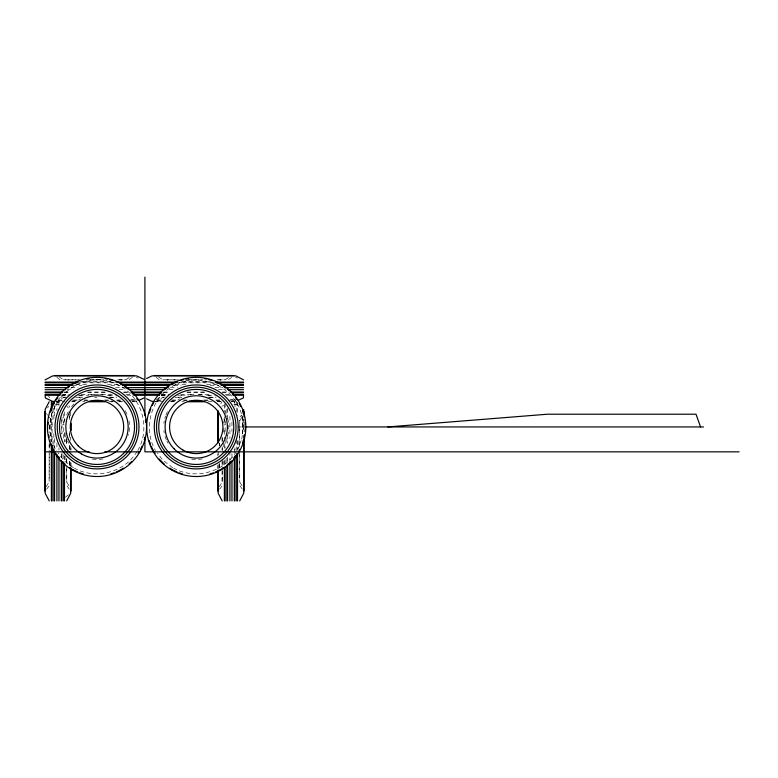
<?xml version="1.0" encoding="UTF-8"?>
<svg xmlns="http://www.w3.org/2000/svg" width="778" height="778" viewBox="0 0 778 778"><rect width="100%" height="100%" fill="white"/><g stroke="black" fill="none" stroke-linecap="round" stroke-linejoin="round"><path stroke-width="0.58" stroke-dasharray="3.89 2.92" d="M241.773 439.132L243.378 426.937L241.773 414.742M52.107 424.516L49.559 425.041M49.199 478.169L49.218 451.337M46.194 486.775L49.199 481.854M63.757 422.668L65.119 418.768L65.119 419.877M225.124 424.516L224.579 425.109M222.207 478.169L222.751 477.575M219.202 486.775L222.109 482.496L222.236 470.204M239.682 420.82L242.036 416.823M239.663 446.737L239.682 424.516M137.803 450.491C150.553 428.736 142.481 398.599 120.561 386.131M237.066 450.491L241.345 440.163M220.796 403.908L221.691 401.944M46.583 489.168L50.745 483.916M219.591 489.168L223.763 483.916M120.95 380.277L121.475 379.917M220.281 380.277L220.816 379.917M137.123 451.386C124.791 472.372 95.655 480.182 74.474 468.171M236.386 451.386C224.054 472.372 194.908 480.182 173.737 468.171M47.458 407.915L48.839 406.379M68.415 494.769L65.216 497.473M240.042 416.814L241.423 415.287M65.974 394.475L62.075 395.837L58.603 399.133M165.315 394.475L161.416 395.837L156.154 399.999M129.177 379.557L132.484 377.301M228.508 379.557L231.815 377.301M129.167 377.563L125.803 379.81L117.439 379.917M228.499 377.563L225.143 379.81L216.78 379.917M221.856 406.379L223.665 405.212M65.177 397.393L62.901 397.782L57.134 401.409M164.508 397.393C160.54 397.101 158.401 402.158 154.248 401.759M129.07 400.3L136.296 399.999L131.19 399.999M133.038 401.759L136.617 401.409L132.046 401.409M228.401 400.3L235.637 399.999L230.055 399.999M59.216 376.912L63.495 379.81L79.074 379.81M90.044 379.81L102.715 379.81M117.672 379.81L125.803 379.81M158.556 376.912L162.835 379.81L178.415 379.81M188.227 379.81L202.056 379.81M217.013 379.81L225.143 379.81M79.395 379.917L63.495 379.81M86.747 379.917L103.746 379.917M177.676 379.917L162.835 379.81M186.088 379.917L203.087 379.917M79.482 381.463L110.933 381.463M182.188 381.463L210.274 381.463M81.816 382.095L111.069 382.095M181.313 382.095L210.41 382.095M76.789 382.825L116.817 382.825M176.129 382.825L216.158 382.825M75.836 384.575L86.582 384.575M107.481 384.575L119.442 384.575M175.176 384.575L185.923 384.575M206.666 384.575L217.577 384.575M72.529 385.305L81.982 385.305M110.865 385.305L119.442 385.305M173.98 385.305L181.313 385.305M210.206 385.305L218.774 385.305M71.061 387.629L78.228 387.629M115.591 387.629L124.003 387.629M170.392 387.629L177.569 387.629M214.923 387.629L222.975 387.629M66.791 389.671L73.716 389.671M119.131 389.671L125.89 389.671M169.196 389.671L173.047 389.671M218.472 389.671L225.62 389.671M64.156 392.005L70.166 392.005M87.651 392.005L107.481 392.005M123.634 392.005L129.702 392.005M163.497 392.005L169.507 392.005M186.992 392.005L206.822 392.005M222.197 392.005L229.043 392.005M64.156 392.725L70.166 392.725M87.651 392.725L107.481 392.725M123.634 392.725L129.702 392.725M163.497 392.725L169.507 392.725M186.992 392.725L206.822 392.725M222.197 392.725L229.043 392.725M61.88 394.475L69.864 394.475M81.233 394.475L112.265 394.475M125.89 394.475L131.492 394.475M161.211 394.475L169.196 394.475M180.574 394.475L193.985 394.504M198.225 394.475L211.606 394.475M225.231 394.475L231.941 394.475M60.733 395.205L69.038 395.205M79.424 395.205L88.887 395.205M107.325 395.205L113.462 395.205M127.018 395.205L132.61 395.205M161.211 395.205L168.379 395.205M181.157 395.205L188.227 395.205M206.666 395.205L212.802 395.205M226.359 395.205L231.941 395.205M62.075 395.837L66.441 395.837M78.364 395.837L85.094 395.837M108.696 395.837L117.682 395.837M161.416 395.837L165.782 395.837M177.705 395.837L183.316 395.837M208.027 395.837L217.023 395.837M75.68 397.393L82.546 397.393M94.653 397.393L96.91 397.393M109.173 397.393L116.817 397.393M175.021 397.393L181.887 397.393M208.514 397.393L216.158 397.393M63.495 397.49L67.667 397.49M79.074 397.49L82.293 397.49M110.223 397.49L116.681 397.49M162.835 397.49L163.895 397.49M178.415 397.49L181.634 397.49M209.564 397.49L216.021 397.49M58.107 399.999L61.89 399.999M73.492 399.999L78.286 399.999M83.868 399.999L87.467 399.999M104.447 399.999L112.421 399.999M116.554 399.999L121.397 399.999M157.448 399.999L161.231 399.999M171.714 399.999L177.355 399.999M183.209 399.999L188.004 399.999M203.778 399.999L209.486 399.999M215.895 399.999L220.738 399.999M58.253 400.3L62.337 400.3M72.432 400.3L78.374 400.3M84.364 400.3L87.797 400.3M104.933 400.3L109.727 400.3M116.875 400.3L120.395 400.3M156.592 400.3L161.678 400.3M171.763 400.3L176.518 400.3M183.705 400.3L187.128 400.3M204.274 400.3L209.068 400.3M216.206 400.3L219.736 400.3M55.16 401.409L64.973 401.409M71.459 401.409L77.041 401.409M82.682 401.409L84.938 401.409M108.881 401.409L113.403 401.409M117.809 401.409L121.174 401.409M153.451 401.409L163.205 401.409M170.79 401.409L176.382 401.409M182.023 401.409L184.279 401.409M208.222 401.409L212.744 401.409M217.15 401.409L220.514 401.409M231.387 401.409L235.958 401.409L231.504 401.409M56.269 401.759L61.287 401.759M72.432 401.759L74.776 401.759M110.923 401.759L114.522 401.759M119.219 401.759L122.749 401.759M155.6 401.759L159.578 401.759M170.596 401.759L174.116 401.759M217.383 401.759L222.09 401.759M231.961 401.759L234.295 401.759L234.295 404.045M56.911 402.382L58.953 402.382M234.295 402.382L235.024 402.382M236.775 402.382L237.504 402.382L237.504 415.608M55.024 404.22L59.682 404.22M237.591 426.937L244.496 426.937M233.857 404.22L238.224 405.212M167.163 379.917L167.688 380.277M233.731 400.3L230.045 399.133M67.822 379.917L68.357 380.277M134.39 400.3L130.704 399.133M132.163 401.409L134.39 401.759M66.13 477.575L66.675 478.169M119.53 385.703C78.996 362.645 32.462 410.473 56.191 450.491M235.637 377.301L237.416 378.166M156.154 377.301L161.416 381.463M136.296 377.301L138.076 378.166M56.823 377.301L62.075 381.463M239.323 477.634L239.682 478.169M64.127 425.041L63.757 424.516M172.697 467.743L162.942 460.255L157.496 453.156M73.443 467.743L63.679 460.255L58.233 453.156M48.839 416.814L50.745 418.768L52.107 422.668M240.042 485.861L242.298 489.168M67.025 406.379L68.415 407.915M67.025 485.861L69.291 489.168M242.036 485.851L239.682 481.854M69.018 485.851L66.675 481.854L66.675 468.706M48.518 395.934L49.695 397.743M46.583 413.507L47.458 415.287M68.872 405.601L69.68 407.293M241.345 413.711C233.828 385.246 197.836 370.999 172.697 386.131C150.786 398.599 142.705 428.736 155.454 450.491M225.124 422.668L223.763 418.768L223.763 423.135M244.049 419.031L244.049 421.131M244.049 424.418L244.049 431.469M243.709 418.856L243.709 430.36M242.6 416.92L242.6 433.871M242.298 416.376L242.298 433.861M239.78 420.188L239.682 446.825M239.682 452.465L239.78 482.496M239.663 454.79L239.663 478.013M238.136 440.669L238.136 448.935M237.504 440.844L237.504 449.032M236.775 411.786L236.775 401.759L235.024 401.759L235.024 406.982M236.775 439.823L236.794 451.337M235.024 447.836L235.024 450.19M234.295 449.003L234.295 454.799M231.961 421.987L231.961 431.586M231.961 453.642L231.961 458.339M229.928 416.288L229.928 438.666M229.928 451.337L229.928 460.673M227.594 408.401L227.594 419.702M227.594 434.921L227.594 443.275M227.594 457.104L227.594 461.84M226.865 408.936L226.865 416.716M226.865 438.51L226.865 444.433M226.865 458.252L226.865 463.007M225.124 403.451L225.124 411.786M225.124 420.849L225.124 432.762M225.124 439.823L225.124 448.157M225.124 459.506L225.124 464.758M224.395 404.443L224.395 408.936M224.395 416.716L224.395 423.475M224.395 430.399L224.395 438.666M224.395 444.345L224.395 451.337M224.395 460.557L224.395 466.372M223.763 428.308L223.763 435.058M223.763 442.906L223.763 448.935M223.763 460.897L223.763 465.38M222.207 437.129L222.207 442.39M222.207 446.825L222.236 451.337M222.207 460.294L222.207 469.202M222.109 437.907L222.109 442.205M222.109 447.885L222.109 450.19M222.109 461.549L222.109 466.917M222.109 471.215L222.109 482.496M219.591 442.954L219.591 445.901M219.591 463.416L219.591 467.977M219.299 443.343L219.299 445.629M219.299 464.019L219.299 467.617M218.19 451.337L218.19 454.984M218.19 464.447L218.19 468.969M217.84 453.623L217.84 455.908M217.84 465.225L217.84 468.813M71.041 447.914L71.041 450.199M71.041 462.822L71.041 466.421M70.691 411.854L70.691 417.222M70.691 437.1L70.691 440.474M70.691 446.484L70.691 450.131M70.691 462.181L70.691 466.703M69.582 413.945L69.582 420.081M69.582 431.469L69.582 437.46M69.582 445.629L69.582 450.199M69.582 461.626L69.582 466.421M69.291 416.376L69.291 419.682M69.291 433.57L69.291 438.131M69.291 445.356L69.291 451.337M69.291 461.13L69.291 465.691M66.772 440.056L66.772 445.58M66.772 459.399L66.772 463.698M66.772 466.917L66.772 482.496M66.645 439.074L66.675 445.697M66.645 458.242L66.675 463.678M65.119 432.801L65.119 441.787M65.119 456.161L65.119 459.769M64.486 411.786L64.486 421.229M64.486 432.529L64.486 442.011M64.486 455.947L64.486 460.673M63.757 414.032L63.757 440.085M63.786 454.79L63.786 463.6M62.016 417.426L62.016 433.949M62.016 453.642L62.016 459.506M61.287 419.702L61.287 433.949M61.287 453.642L61.287 459.506M58.953 401.759L58.953 405.999M58.953 447.836L58.953 450.19M56.911 401.759L56.911 410.658M56.911 443.178L56.911 450.19M54.586 405.435L54.586 415.608M54.586 438.51L54.586 447.885M53.857 408.401L53.857 420.101M53.857 433.725L53.857 450.19M52.107 408.936L52.087 444.442M51.377 412.904L51.377 442.011M50.745 418.768L50.745 442.906M49.218 425.576L49.218 430.36M49.218 444.442L49.218 450.19M49.199 424.914L49.199 432.374M49.199 443.441L49.102 482.496M129.002 420.869A32.569 32.569 0 0 1 128.458 435.369M103.066 458.932A32.569 32.569 0 0 1 90.938 458.932M68.795 443.217A32.569 32.569 0 0 1 67.657 441.077M67.151 439.959A32.569 32.569 0 0 1 65.877 436.526M66.675 415.044A32.569 32.569 0 0 1 68.211 411.708M71.537 406.622A32.569 32.569 0 0 1 73.968 403.908M78.656 400.018A32.569 32.569 0 0 1 80.718 398.725M90.938 394.932A32.569 32.569 0 0 1 95.791 394.388M99.428 394.456A32.569 32.569 0 0 1 103.066 394.932M125.209 410.648A32.569 32.569 0 0 1 127.748 416.181M227.721 418.506A32.569 32.569 0 0 1 227.721 435.369M202.329 458.932A32.569 32.569 0 0 1 190.192 458.932M168.048 443.217A32.569 32.569 0 0 1 166.92 441.077M166.404 439.959A32.569 32.569 0 0 1 164.8 435.369M164.255 432.996A32.569 32.569 0 0 1 163.895 430.574M163.895 423.29A32.569 32.569 0 0 1 164.255 420.869M164.8 418.506A32.569 32.569 0 0 1 165.51 416.181M165.938 415.044A32.569 32.569 0 0 1 167.464 411.708M177.919 400.018A32.569 32.569 0 0 1 179.971 398.725M190.192 394.932A32.569 32.569 0 0 1 195.054 394.388M198.682 394.456A32.569 32.569 0 0 1 202.329 394.932M224.463 410.648A32.569 32.569 0 0 1 227.011 416.181"/><path stroke-width="1.17" d="M45.075 379.917L52.68 375.891L136.617 375.891L143.92 379.285M143.92 398.015L138.698 400.388M146.556 378.507L152.021 375.891L235.958 375.891L243.563 379.917M238.029 400.388L243.388 397.908L243.563 395.205L233.06 395.205M49.199 401.759L45.173 409.374L45.173 493.31L49.199 500.915M66.675 500.915L70.691 493.31L70.691 467.821M239.682 500.915L243.709 493.31L243.709 440.474M387.862 426.937L547.488 414.217L696.009 414.217L700.57 426.937M54.907 375.541L134.39 375.541M154.248 375.541L233.731 375.541M45.075 382.095L78.228 382.095M115.854 382.095L144.231 382.095M144.416 382.095L177.569 382.095M215.195 382.095L243.563 382.095M45.075 382.825L77.032 382.825M119.131 382.825L144.231 382.825M144.416 382.825L175.41 382.825M216.109 382.825L243.563 382.825M45.075 384.575L72.529 384.575M120.58 384.575L144.231 384.575M144.416 384.575L172.784 384.575M221.059 384.575L243.563 384.575M45.075 385.305L72.529 385.305M122.516 385.305L144.231 385.305M144.416 385.305L169.507 385.305M221.059 385.305L243.563 385.305M45.075 387.629L68.717 387.629M125.141 387.629L144.231 387.629M144.416 387.629L168.058 387.629M224.482 387.629L243.563 387.629M45.075 389.671L65.663 389.671M129.274 389.671L144.231 389.671M144.416 389.671L165.004 389.671M228.615 389.671L243.563 389.671M45.075 392.005L63.018 392.005M130.83 392.005L144.231 392.005M144.416 392.005L161.62 392.005M230.171 392.005L243.563 392.005M45.075 392.725L62.279 392.725M131.492 392.725L144.231 392.725M144.416 392.725L161.62 392.725M231.299 392.725L243.563 392.725M45.075 394.475L60.032 394.475M133.087 394.475L144.231 394.475M144.416 394.475L159.364 394.475M232.418 394.475L243.563 394.475M60.032 395.205L45.075 395.205L45.377 398.015L52.68 401.409L54.11 401.409M133.719 395.205L144.231 395.205M144.416 395.205L159.364 395.205M88.585 401.409L104.359 401.409M153.451 401.409L152.021 401.409L146.556 398.793M189.132 401.409L203.7 401.409M88.935 401.759L104.933 401.759M188.276 401.759L204.274 401.759M245.488 426.937L703.497 426.937M44.823 451.843L89.217 451.843M104.777 451.843L139.846 451.843M739.1 451.843L144.912 451.843L144.912 437.285M222.207 500.915L218.19 493.31L218.19 470.077M244.049 411.601L244.049 416.92M244.049 435.067L244.049 491.083M243.709 409.374L243.709 413.945M237.504 453.642L237.504 500.915M236.775 453.642L236.775 500.915M235.024 456.005L235.024 500.915M234.295 457.104L234.295 500.915M231.961 460.673L231.961 500.915M229.928 461.704L229.928 500.915M227.594 464.174L227.594 500.915M226.865 465.195L226.865 500.915M225.124 466.567L225.124 500.915M224.395 467.559L224.395 500.915M218.19 410.803L218.19 442.896M217.84 411.601L217.84 441.058M217.84 471.215L217.84 491.083M144.912 277.085L144.912 415.433M71.041 423.242L71.041 430.292M71.041 468.813L71.041 491.083M70.691 423.835L70.691 430.36M64.486 464.009L64.486 500.915M63.757 464.009L63.757 500.915M62.016 461.704L62.016 500.915M61.287 460.673L61.287 500.915M58.953 457.104L58.953 500.915M56.911 454.838L56.911 500.915M54.586 451.337L54.586 500.915M53.857 401.759L53.857 403.451M53.857 449.003L53.857 500.915M52.107 401.759L52.107 408.401M52.107 445.512L52.107 500.915M51.377 401.759L51.377 410.658M51.377 444.345L51.377 500.915M44.823 411.601L44.823 491.083M144.844 437.353A48.965 48.965 0 0 1 144.29 439.609M142.004 446.212A48.965 48.965 0 0 1 140.517 449.383M139.398 451.415A48.965 48.965 0 0 1 138.202 453.399M131.618 461.558A48.965 48.965 0 0 1 129.07 463.931M123.459 468.132A48.965 48.965 0 0 1 116.282 471.945M114.103 472.81A48.965 48.965 0 0 1 110.787 473.919M83.217 473.919A48.965 48.965 0 0 1 79.901 472.81M77.722 471.945A48.965 48.965 0 0 1 72.519 469.338M71.527 468.745A48.965 48.965 0 0 1 69.563 467.49M64.924 463.931A48.965 48.965 0 0 1 62.376 461.558M59.254 458.116A48.965 48.965 0 0 1 55.802 453.399M51.99 446.212A48.965 48.965 0 0 1 51.124 444.034M49.16 437.353A48.965 48.965 0 0 1 48.713 435.067M48.09 424.623A48.965 48.965 0 0 1 48.255 422.289M50.356 412.039A48.965 48.965 0 0 1 51.543 408.742M52.466 406.583A48.965 48.965 0 0 1 54.032 403.461M55.802 400.476A48.965 48.965 0 0 1 57.805 397.597M67.657 387.736A48.965 48.965 0 0 1 69.563 386.384M73.531 383.962A48.965 48.965 0 0 1 76.652 382.397M86.582 379.09A48.965 48.965 0 0 1 88.867 378.653M105.127 378.653A48.965 48.965 0 0 1 107.422 379.09M109.669 379.645A48.965 48.965 0 0 1 113.005 380.666M124.431 386.384A48.965 48.965 0 0 1 128.185 389.185M131.618 392.316A48.965 48.965 0 0 1 133.223 393.989M136.889 398.54A48.965 48.965 0 0 1 138.202 400.476M145.467 419.964A48.965 48.965 0 0 1 145.739 422.289M245.167 429.252A48.965 48.965 0 0 1 245.002 431.576M244.545 435.067A48.965 48.965 0 0 1 244.097 437.353M243.553 439.609A48.965 48.965 0 0 1 242.532 442.935M239.77 449.383A48.965 48.965 0 0 1 238.661 451.415M236.813 454.371A48.965 48.965 0 0 1 234.013 458.116M230.881 461.558A48.965 48.965 0 0 1 228.333 463.931M223.694 467.49A48.965 48.965 0 0 1 221.74 468.745M220.738 469.338A48.965 48.965 0 0 1 215.535 471.945M213.367 472.81A48.965 48.965 0 0 1 210.041 473.919M182.48 473.919A48.965 48.965 0 0 1 179.154 472.81M176.985 471.945A48.965 48.965 0 0 1 169.798 468.132M164.187 463.931A48.965 48.965 0 0 1 159.266 459.01M155.065 453.399A48.965 48.965 0 0 1 151.253 446.212M150.378 444.034A48.965 48.965 0 0 1 149.279 440.718M149.279 413.147A48.965 48.965 0 0 1 150.806 408.742M152.225 405.533A48.965 48.965 0 0 1 153.859 402.45M159.266 394.864A48.965 48.965 0 0 1 161.639 392.316M165.082 389.185A48.965 48.965 0 0 1 168.826 386.384M171.782 384.536A48.965 48.965 0 0 1 173.815 383.418M180.263 380.666A48.965 48.965 0 0 1 183.589 379.645M185.835 379.09A48.965 48.965 0 0 1 188.13 378.653M204.39 378.653A48.965 48.965 0 0 1 206.685 379.09M208.932 379.645A48.965 48.965 0 0 1 212.258 380.666M216.605 382.397A48.965 48.965 0 0 1 219.736 383.962M223.694 386.384A48.965 48.965 0 0 1 225.601 387.736M227.439 389.185A48.965 48.965 0 0 1 229.209 390.712M232.476 393.989A48.965 48.965 0 0 1 234.013 395.759M235.462 397.597A48.965 48.965 0 0 1 236.813 399.503M239.225 403.461A48.965 48.965 0 0 1 240.791 406.583M242.532 410.93A48.965 48.965 0 0 1 243.553 414.266M245.002 422.289A48.965 48.965 0 0 1 245.167 424.623M72.208 469.873A49.578 49.578 0 0 0 146.575 426.937A49.578 49.578 0 0 0 72.208 384.001A49.578 49.578 0 0 0 72.208 469.873M78.247 459.419A37.509 37.509 0 0 0 134.516 426.937A37.509 37.509 0 0 0 78.247 394.446A37.509 37.509 0 0 0 78.247 459.419M67.326 456.608A41.963 41.963 0 0 0 137.541 437.8A41.963 41.963 0 0 0 86.134 386.394A41.963 41.963 0 0 0 67.326 456.608M77.129 461.354A39.736 39.736 0 0 0 136.743 426.937A39.736 39.736 0 0 0 77.129 392.52A39.736 39.736 0 0 0 77.129 461.354M81.427 453.914A31.159 31.159 0 0 0 128.156 426.937A31.159 31.159 0 0 0 81.427 399.95A31.159 31.159 0 0 0 81.427 453.914M78.14 445.794A26.666 26.666 0 0 0 122.759 433.842A26.666 26.666 0 0 0 90.102 401.176A26.666 26.666 0 0 0 78.14 445.794M171.471 469.873A49.578 49.578 0 0 0 245.838 426.937A49.578 49.578 0 0 0 171.471 384.001A49.578 49.578 0 0 0 171.471 469.873M177.501 459.419A37.509 37.509 0 0 0 233.77 426.937A37.509 37.509 0 0 0 177.501 394.446A37.509 37.509 0 0 0 177.501 459.419M166.58 456.608A41.963 41.963 0 0 0 236.794 437.8A41.963 41.963 0 0 0 185.397 386.394A41.963 41.963 0 0 0 166.58 456.608M176.392 461.354A39.736 39.736 0 0 0 235.997 426.937A39.736 39.736 0 0 0 176.392 392.52A39.736 39.736 0 0 0 176.392 461.354M174.233 448.964A31.159 31.159 0 0 0 226.349 434.999A31.159 31.159 0 0 0 188.198 396.838A31.159 31.159 0 0 0 174.233 448.964M182.927 450.034A26.666 26.666 0 0 0 222.926 426.937A26.666 26.666 0 0 0 182.927 403.84A26.666 26.666 0 0 0 182.927 450.034"/></g></svg>
